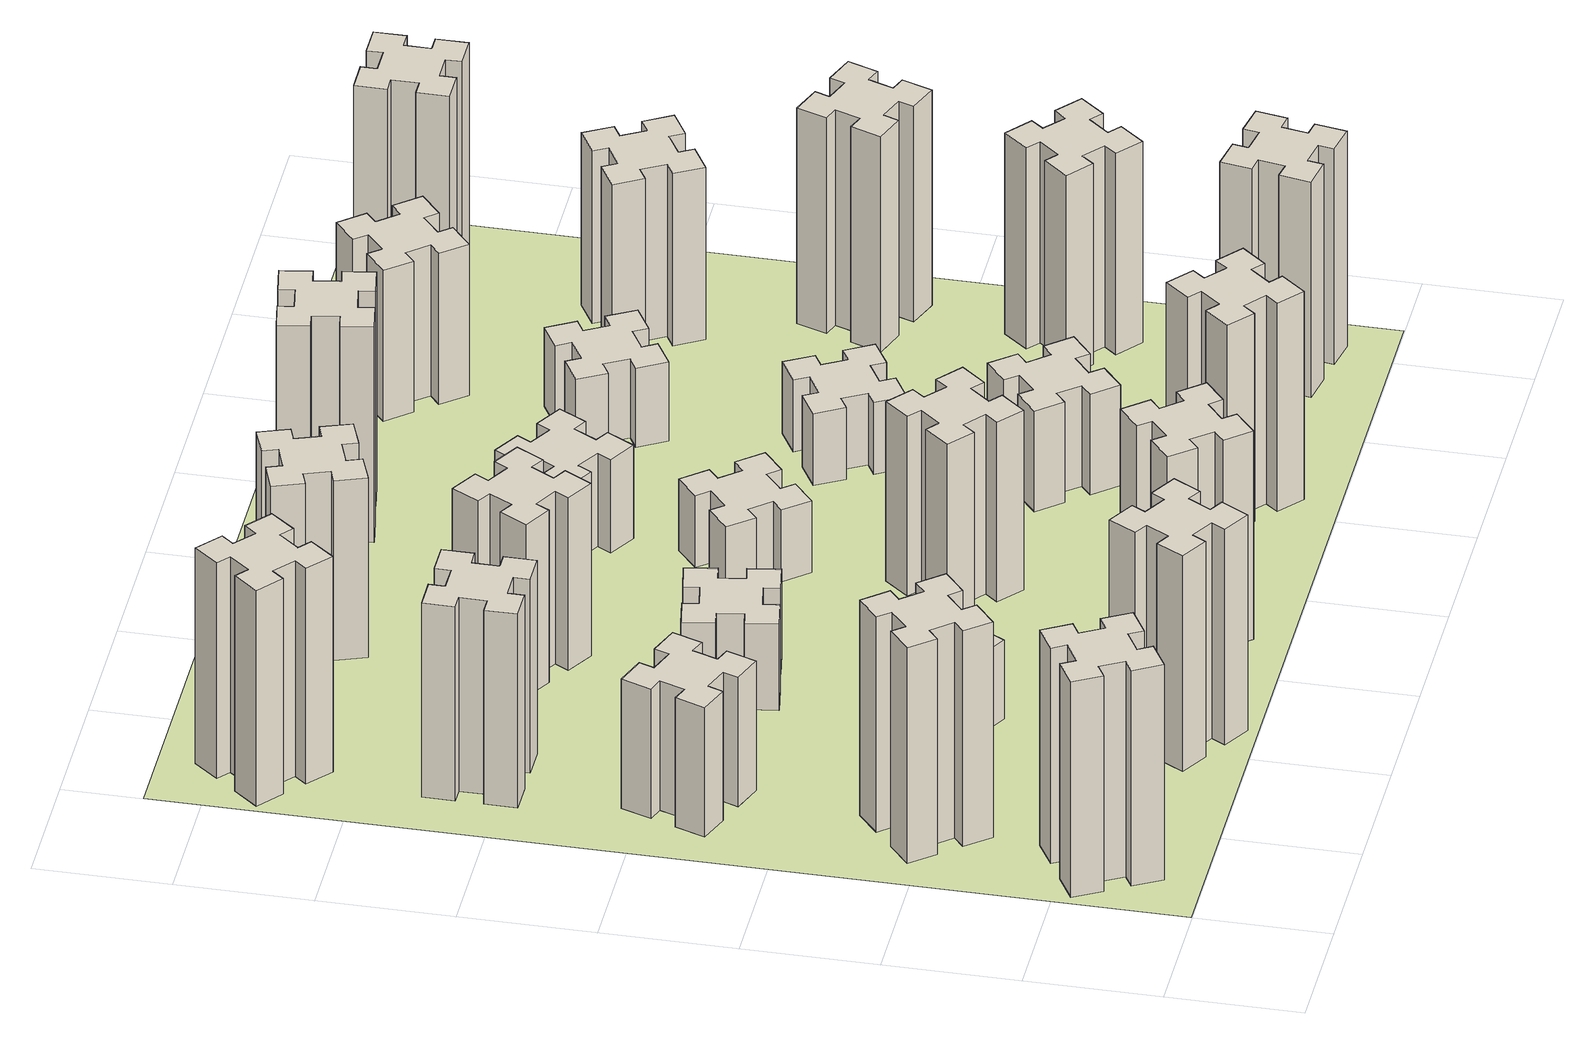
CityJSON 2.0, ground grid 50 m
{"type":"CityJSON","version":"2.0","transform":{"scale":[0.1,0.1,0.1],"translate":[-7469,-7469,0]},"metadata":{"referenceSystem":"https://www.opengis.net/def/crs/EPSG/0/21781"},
"CityObjects":{
"building1":{"type":"Building","attributes":{"class":"1000","function":"1000","usage":"1000","yearOfConstruction":2016,"roofType":"1000","measuredHeight":90,"storeysAboveGround":30,"storeysBelowGround":0},"geometry":[{"type":"Solid","lod":"1","boundaries":[[[[0,1,2,3,4,5,6,7,8,9,10,11,12,13,14,15,16,17,18,19]],[[17,16,20,21]],[[16,15,22,20]],[[15,14,23,22]],[[14,13,24,23]],[[13,12,25,24]],[[12,11,26,25]],[[11,10,27,26]],[[10,9,28,27]],[[9,8,29,28]],[[8,7,30,29]],[[7,6,31,30]],[[6,5,32,31]],[[5,4,33,32]],[[4,3,34,33]],[[3,2,35,34]],[[2,1,36,35]],[[1,0,37,36]],[[0,19,38,37]],[[19,18,39,38]],[[18,17,21,39]],[[24,25,26,27,28,29,30,31,32,33,34,35,36,37,38,39,21,20,22,23]]]]}]},
"building2":{"type":"Building","attributes":{"class":"1000","function":"1000","usage":"1000","yearOfConstruction":2016,"roofType":"1000","measuredHeight":90,"storeysAboveGround":30,"storeysBelowGround":0},"geometry":[{"type":"Solid","lod":"1","boundaries":[[[[40,41,42,43,44,45,46,47,48,49,50,51,52,53,54,55,56,57,58,59]],[[57,56,60,61]],[[56,55,62,60]],[[55,54,63,62]],[[54,53,64,63]],[[53,52,65,64]],[[52,51,66,65]],[[51,50,67,66]],[[50,49,68,67]],[[49,48,69,68]],[[48,47,70,69]],[[47,46,71,70]],[[46,45,72,71]],[[45,44,73,72]],[[44,43,74,73]],[[43,42,75,74]],[[42,41,76,75]],[[41,40,77,76]],[[40,59,78,77]],[[59,58,79,78]],[[58,57,61,79]],[[64,65,66,67,68,69,70,71,72,73,74,75,76,77,78,79,61,60,62,63]]]]}]},
"building3":{"type":"Building","attributes":{"class":"1000","function":"1000","usage":"1000","yearOfConstruction":2016,"roofType":"1000","measuredHeight":54,"storeysAboveGround":30,"storeysBelowGround":0},"geometry":[{"type":"Solid","lod":"1","boundaries":[[[[80,81,82,83,84,85,86,87,88,89,90,91,92,93,94,95,96,97,98,99]],[[97,96,100,101]],[[96,95,102,100]],[[95,94,103,102]],[[94,93,104,103]],[[93,92,105,104]],[[92,91,106,105]],[[91,90,107,106]],[[90,89,108,107]],[[89,88,109,108]],[[88,87,110,109]],[[87,86,111,110]],[[86,85,112,111]],[[85,84,113,112]],[[84,83,114,113]],[[83,82,115,114]],[[82,81,116,115]],[[81,80,117,116]],[[80,99,118,117]],[[99,98,119,118]],[[98,97,101,119]],[[104,105,106,107,108,109,110,111,112,113,114,115,116,117,118,119,101,100,102,103]]]]}]},
"building4":{"type":"Building","attributes":{"class":"1000","function":"1000","usage":"1000","yearOfConstruction":2016,"roofType":"1000","measuredHeight":81,"storeysAboveGround":30,"storeysBelowGround":0},"geometry":[{"type":"Solid","lod":"1","boundaries":[[[[120,121,122,123,124,125,126,127,128,129,130,131,132,133,134,135,136,137,138,139]],[[137,136,140,141]],[[136,135,142,140]],[[135,134,143,142]],[[134,133,144,143]],[[133,132,145,144]],[[132,131,146,145]],[[131,130,147,146]],[[130,129,148,147]],[[129,128,149,148]],[[128,127,150,149]],[[127,126,151,150]],[[126,125,152,151]],[[125,124,153,152]],[[124,123,154,153]],[[123,122,155,154]],[[122,121,156,155]],[[121,120,157,156]],[[120,139,158,157]],[[139,138,159,158]],[[138,137,141,159]],[[144,145,146,147,148,149,150,151,152,153,154,155,156,157,158,159,141,140,142,143]]]]}]},
"building5":{"type":"Building","attributes":{"class":"1000","function":"1000","usage":"1000","yearOfConstruction":2016,"roofType":"1000","measuredHeight":90,"storeysAboveGround":30,"storeysBelowGround":0},"geometry":[{"type":"Solid","lod":"1","boundaries":[[[[160,161,162,163,164,165,166,167,168,169,170,171,172,173,174,175,176,177,178,179]],[[177,176,180,181]],[[176,175,182,180]],[[175,174,183,182]],[[174,173,184,183]],[[173,172,185,184]],[[172,171,186,185]],[[171,170,187,186]],[[170,169,188,187]],[[169,168,189,188]],[[168,167,190,189]],[[167,166,191,190]],[[166,165,192,191]],[[165,164,193,192]],[[164,163,194,193]],[[163,162,195,194]],[[162,161,196,195]],[[161,160,197,196]],[[160,179,198,197]],[[179,178,199,198]],[[178,177,181,199]],[[184,185,186,187,188,189,190,191,192,193,194,195,196,197,198,199,181,180,182,183]]]]}]},
"building6":{"type":"Building","attributes":{"class":"1000","function":"1000","usage":"1000","yearOfConstruction":2016,"roofType":"1000","measuredHeight":90,"storeysAboveGround":30,"storeysBelowGround":0},"geometry":[{"type":"Solid","lod":"1","boundaries":[[[[200,201,202,203,204,205,206,207,208,209,210,211,212,213,214,215,216,217,218,219]],[[217,216,220,221]],[[216,215,222,220]],[[215,214,223,222]],[[214,213,224,223]],[[213,212,225,224]],[[212,211,226,225]],[[211,210,227,226]],[[210,209,228,227]],[[209,208,229,228]],[[208,207,230,229]],[[207,206,231,230]],[[206,205,232,231]],[[205,204,233,232]],[[204,203,234,233]],[[203,202,235,234]],[[202,201,236,235]],[[201,200,237,236]],[[200,219,238,237]],[[219,218,239,238]],[[218,217,221,239]],[[224,225,226,227,228,229,230,231,232,233,234,235,236,237,238,239,221,220,222,223]]]]}]},
"building7":{"type":"Building","attributes":{"class":"1000","function":"1000","usage":"1000","yearOfConstruction":2016,"roofType":"1000","measuredHeight":33,"storeysAboveGround":30,"storeysBelowGround":0},"geometry":[{"type":"Solid","lod":"1","boundaries":[[[[240,241,242,243,244,245,246,247,248,249,250,251,252,253,254,255,256,257,258,259]],[[257,256,260,261]],[[256,255,262,260]],[[255,254,263,262]],[[254,253,264,263]],[[253,252,265,264]],[[252,251,266,265]],[[251,250,267,266]],[[250,249,268,267]],[[249,248,269,268]],[[248,247,270,269]],[[247,246,271,270]],[[246,245,272,271]],[[245,244,273,272]],[[244,243,274,273]],[[243,242,275,274]],[[242,241,276,275]],[[241,240,277,276]],[[240,259,278,277]],[[259,258,279,278]],[[258,257,261,279]],[[264,265,266,267,268,269,270,271,272,273,274,275,276,277,278,279,261,260,262,263]]]]}]},
"building8":{"type":"Building","attributes":{"class":"1000","function":"1000","usage":"1000","yearOfConstruction":2016,"roofType":"1000","measuredHeight":36,"storeysAboveGround":30,"storeysBelowGround":0},"geometry":[{"type":"Solid","lod":"1","boundaries":[[[[280,281,282,283,284,285,286,287,288,289,290,291,292,293,294,295,296,297,298,299]],[[297,296,300,301]],[[296,295,302,300]],[[295,294,303,302]],[[294,293,304,303]],[[293,292,305,304]],[[292,291,306,305]],[[291,290,307,306]],[[290,289,308,307]],[[289,288,309,308]],[[288,287,310,309]],[[287,286,311,310]],[[286,285,312,311]],[[285,284,313,312]],[[284,283,314,313]],[[283,282,315,314]],[[282,281,316,315]],[[281,280,317,316]],[[280,299,318,317]],[[299,298,319,318]],[[298,297,301,319]],[[304,305,306,307,308,309,310,311,312,313,314,315,316,317,318,319,301,300,302,303]]]]}]},
"building9":{"type":"Building","attributes":{"class":"1000","function":"1000","usage":"1000","yearOfConstruction":2016,"roofType":"1000","measuredHeight":87,"storeysAboveGround":30,"storeysBelowGround":0},"geometry":[{"type":"Solid","lod":"1","boundaries":[[[[320,321,322,323,324,325,326,327,328,329,330,331,332,333,334,335,336,337,338,339]],[[337,336,340,341]],[[336,335,342,340]],[[335,334,343,342]],[[334,333,344,343]],[[333,332,345,344]],[[332,331,346,345]],[[331,330,347,346]],[[330,329,348,347]],[[329,328,349,348]],[[328,327,350,349]],[[327,326,351,350]],[[326,325,352,351]],[[325,324,353,352]],[[324,323,354,353]],[[323,322,355,354]],[[322,321,356,355]],[[321,320,357,356]],[[320,339,358,357]],[[339,338,359,358]],[[338,337,341,359]],[[344,345,346,347,348,349,350,351,352,353,354,355,356,357,358,359,341,340,342,343]]]]}]},
"building10":{"type":"Building","attributes":{"class":"1000","function":"1000","usage":"1000","yearOfConstruction":2016,"roofType":"1000","measuredHeight":72,"storeysAboveGround":30,"storeysBelowGround":0},"geometry":[{"type":"Solid","lod":"1","boundaries":[[[[360,361,362,363,364,365,366,367,368,369,370,371,372,373,374,375,376,377,378,379]],[[377,376,380,381]],[[376,375,382,380]],[[375,374,383,382]],[[374,373,384,383]],[[373,372,385,384]],[[372,371,386,385]],[[371,370,387,386]],[[370,369,388,387]],[[369,368,389,388]],[[368,367,390,389]],[[367,366,391,390]],[[366,365,392,391]],[[365,364,393,392]],[[364,363,394,393]],[[363,362,395,394]],[[362,361,396,395]],[[361,360,397,396]],[[360,379,398,397]],[[379,378,399,398]],[[378,377,381,399]],[[384,385,386,387,388,389,390,391,392,393,394,395,396,397,398,399,381,380,382,383]]]]}]},
"building11":{"type":"Building","attributes":{"class":"1000","function":"1000","usage":"1000","yearOfConstruction":2016,"roofType":"1000","measuredHeight":75,"storeysAboveGround":30,"storeysBelowGround":0},"geometry":[{"type":"Solid","lod":"1","boundaries":[[[[400,401,402,403,404,405,406,407,408,409,410,411,412,413,414,415,416,417,418,419]],[[417,416,420,421]],[[416,415,422,420]],[[415,414,423,422]],[[414,413,424,423]],[[413,412,425,424]],[[412,411,426,425]],[[411,410,427,426]],[[410,409,428,427]],[[409,408,429,428]],[[408,407,430,429]],[[407,406,431,430]],[[406,405,432,431]],[[405,404,433,432]],[[404,403,434,433]],[[403,402,435,434]],[[402,401,436,435]],[[401,400,437,436]],[[400,419,438,437]],[[419,418,439,438]],[[418,417,421,439]],[[424,425,426,427,428,429,430,431,432,433,434,435,436,437,438,439,421,420,422,423]]]]}]},
"building12":{"type":"Building","attributes":{"class":"1000","function":"1000","usage":"1000","yearOfConstruction":2016,"roofType":"1000","measuredHeight":75,"storeysAboveGround":30,"storeysBelowGround":0},"geometry":[{"type":"Solid","lod":"1","boundaries":[[[[440,441,442,443,444,445,446,447,448,449,450,451,452,453,454,455,456,457,458,459]],[[457,456,460,461]],[[456,455,462,460]],[[455,454,463,462]],[[454,453,464,463]],[[453,452,465,464]],[[452,451,466,465]],[[451,450,467,466]],[[450,449,468,467]],[[449,448,469,468]],[[448,447,470,469]],[[447,446,471,470]],[[446,445,472,471]],[[445,444,473,472]],[[444,443,474,473]],[[443,442,475,474]],[[442,441,476,475]],[[441,440,477,476]],[[440,459,478,477]],[[459,458,479,478]],[[458,457,461,479]],[[464,465,466,467,468,469,470,471,472,473,474,475,476,477,478,479,461,460,462,463]]]]}]},
"building13":{"type":"Building","attributes":{"class":"1000","function":"1000","usage":"1000","yearOfConstruction":2016,"roofType":"1000","measuredHeight":30,"storeysAboveGround":30,"storeysBelowGround":0},"geometry":[{"type":"Solid","lod":"1","boundaries":[[[[480,481,482,483,484,485,486,487,488,489,490,491,492,493,494,495,496,497,498,499]],[[497,496,500,501]],[[496,495,502,500]],[[495,494,503,502]],[[494,493,504,503]],[[493,492,505,504]],[[492,491,506,505]],[[491,490,507,506]],[[490,489,508,507]],[[489,488,509,508]],[[488,487,510,509]],[[487,486,511,510]],[[486,485,512,511]],[[485,484,513,512]],[[484,483,514,513]],[[483,482,515,514]],[[482,481,516,515]],[[481,480,517,516]],[[480,499,518,517]],[[499,498,519,518]],[[498,497,501,519]],[[504,505,506,507,508,509,510,511,512,513,514,515,516,517,518,519,501,500,502,503]]]]}]},
"building14":{"type":"Building","attributes":{"class":"1000","function":"1000","usage":"1000","yearOfConstruction":2016,"roofType":"1000","measuredHeight":39,"storeysAboveGround":30,"storeysBelowGround":0},"geometry":[{"type":"Solid","lod":"1","boundaries":[[[[520,521,522,523,524,525,526,527,528,529,530,531,532,533,534,535,536,537,538,539]],[[537,536,540,541]],[[536,535,542,540]],[[535,534,543,542]],[[534,533,544,543]],[[533,532,545,544]],[[532,531,546,545]],[[531,530,547,546]],[[530,529,548,547]],[[529,528,549,548]],[[528,527,550,549]],[[527,526,551,550]],[[526,525,552,551]],[[525,524,553,552]],[[524,523,554,553]],[[523,522,555,554]],[[522,521,556,555]],[[521,520,557,556]],[[520,539,558,557]],[[539,538,559,558]],[[538,537,541,559]],[[544,545,546,547,548,549,550,551,552,553,554,555,556,557,558,559,541,540,542,543]]]]}]},
"building15":{"type":"Building","attributes":{"class":"1000","function":"1000","usage":"1000","yearOfConstruction":2016,"roofType":"1000","measuredHeight":87,"storeysAboveGround":30,"storeysBelowGround":0},"geometry":[{"type":"Solid","lod":"1","boundaries":[[[[560,561,562,563,564,565,566,567,568,569,570,571,572,573,574,575,576,577,578,579]],[[577,576,580,581]],[[576,575,582,580]],[[575,574,583,582]],[[574,573,584,583]],[[573,572,585,584]],[[572,571,586,585]],[[571,570,587,586]],[[570,569,588,587]],[[569,568,589,588]],[[568,567,590,589]],[[567,566,591,590]],[[566,565,592,591]],[[565,564,593,592]],[[564,563,594,593]],[[563,562,595,594]],[[562,561,596,595]],[[561,560,597,596]],[[560,579,598,597]],[[579,578,599,598]],[[578,577,581,599]],[[584,585,586,587,588,589,590,591,592,593,594,595,596,597,598,599,581,580,582,583]]]]}]},
"building16":{"type":"Building","attributes":{"class":"1000","function":"1000","usage":"1000","yearOfConstruction":2016,"roofType":"1000","measuredHeight":90,"storeysAboveGround":30,"storeysBelowGround":0},"geometry":[{"type":"Solid","lod":"1","boundaries":[[[[600,601,602,603,604,605,606,607,608,609,610,611,612,613,614,615,616,617,618,619]],[[617,616,620,621]],[[616,615,622,620]],[[615,614,623,622]],[[614,613,624,623]],[[613,612,625,624]],[[612,611,626,625]],[[611,610,627,626]],[[610,609,628,627]],[[609,608,629,628]],[[608,607,630,629]],[[607,606,631,630]],[[606,605,632,631]],[[605,604,633,632]],[[604,603,634,633]],[[603,602,635,634]],[[602,601,636,635]],[[601,600,637,636]],[[600,619,638,637]],[[619,618,639,638]],[[618,617,621,639]],[[624,625,626,627,628,629,630,631,632,633,634,635,636,637,638,639,621,620,622,623]]]]}]},
"building17":{"type":"Building","attributes":{"class":"1000","function":"1000","usage":"1000","yearOfConstruction":2016,"roofType":"1000","measuredHeight":42,"storeysAboveGround":30,"storeysBelowGround":0},"geometry":[{"type":"Solid","lod":"1","boundaries":[[[[640,641,642,643,644,645,646,647,648,649,650,651,652,653,654,655,656,657,658,659]],[[657,656,660,661]],[[656,655,662,660]],[[655,654,663,662]],[[654,653,664,663]],[[653,652,665,664]],[[652,651,666,665]],[[651,650,667,666]],[[650,649,668,667]],[[649,648,669,668]],[[648,647,670,669]],[[647,646,671,670]],[[646,645,672,671]],[[645,644,673,672]],[[644,643,674,673]],[[643,642,675,674]],[[642,641,676,675]],[[641,640,677,676]],[[640,659,678,677]],[[659,658,679,678]],[[658,657,661,679]],[[664,665,666,667,668,669,670,671,672,673,674,675,676,677,678,679,661,660,662,663]]]]}]},
"building18":{"type":"Building","attributes":{"class":"1000","function":"1000","usage":"1000","yearOfConstruction":2016,"roofType":"1000","measuredHeight":30,"storeysAboveGround":30,"storeysBelowGround":0},"geometry":[{"type":"Solid","lod":"1","boundaries":[[[[680,681,682,683,684,685,686,687,688,689,690,691,692,693,694,695,696,697,698,699]],[[697,696,700,701]],[[696,695,702,700]],[[695,694,703,702]],[[694,693,704,703]],[[693,692,705,704]],[[692,691,706,705]],[[691,690,707,706]],[[690,689,708,707]],[[689,688,709,708]],[[688,687,710,709]],[[687,686,711,710]],[[686,685,712,711]],[[685,684,713,712]],[[684,683,714,713]],[[683,682,715,714]],[[682,681,716,715]],[[681,680,717,716]],[[680,699,718,717]],[[699,698,719,718]],[[698,697,701,719]],[[704,705,706,707,708,709,710,711,712,713,714,715,716,717,718,719,701,700,702,703]]]]}]},
"building19":{"type":"Building","attributes":{"class":"1000","function":"1000","usage":"1000","yearOfConstruction":2016,"roofType":"1000","measuredHeight":33,"storeysAboveGround":30,"storeysBelowGround":0},"geometry":[{"type":"Solid","lod":"1","boundaries":[[[[720,721,722,723,724,725,726,727,728,729,730,731,732,733,734,735,736,737,738,739]],[[737,736,740,741]],[[736,735,742,740]],[[735,734,743,742]],[[734,733,744,743]],[[733,732,745,744]],[[732,731,746,745]],[[731,730,747,746]],[[730,729,748,747]],[[729,728,749,748]],[[728,727,750,749]],[[727,726,751,750]],[[726,725,752,751]],[[725,724,753,752]],[[724,723,754,753]],[[723,722,755,754]],[[722,721,756,755]],[[721,720,757,756]],[[720,739,758,757]],[[739,738,759,758]],[[738,737,741,759]],[[744,745,746,747,748,749,750,751,752,753,754,755,756,757,758,759,741,740,742,743]]]]}]},
"building20":{"type":"Building","attributes":{"class":"1000","function":"1000","usage":"1000","yearOfConstruction":2016,"roofType":"1000","measuredHeight":90,"storeysAboveGround":30,"storeysBelowGround":0},"geometry":[{"type":"Solid","lod":"1","boundaries":[[[[760,761,762,763,764,765,766,767,768,769,770,771,772,773,774,775,776,777,778,779]],[[777,776,780,781]],[[776,775,782,780]],[[775,774,783,782]],[[774,773,784,783]],[[773,772,785,784]],[[772,771,786,785]],[[771,770,787,786]],[[770,769,788,787]],[[769,768,789,788]],[[768,767,790,789]],[[767,766,791,790]],[[766,765,792,791]],[[765,764,793,792]],[[764,763,794,793]],[[763,762,795,794]],[[762,761,796,795]],[[761,760,797,796]],[[760,779,798,797]],[[779,778,799,798]],[[778,777,781,799]],[[784,785,786,787,788,789,790,791,792,793,794,795,796,797,798,799,781,780,782,783]]]]}]},
"building21":{"type":"Building","attributes":{"class":"1000","function":"1000","usage":"1000","yearOfConstruction":2016,"roofType":"1000","measuredHeight":63,"storeysAboveGround":30,"storeysBelowGround":0},"geometry":[{"type":"Solid","lod":"1","boundaries":[[[[800,801,802,803,804,805,806,807,808,809,810,811,812,813,814,815,816,817,818,819]],[[817,816,820,821]],[[816,815,822,820]],[[815,814,823,822]],[[814,813,824,823]],[[813,812,825,824]],[[812,811,826,825]],[[811,810,827,826]],[[810,809,828,827]],[[809,808,829,828]],[[808,807,830,829]],[[807,806,831,830]],[[806,805,832,831]],[[805,804,833,832]],[[804,803,834,833]],[[803,802,835,834]],[[802,801,836,835]],[[801,800,837,836]],[[800,819,838,837]],[[819,818,839,838]],[[818,817,821,839]],[[824,825,826,827,828,829,830,831,832,833,834,835,836,837,838,839,821,820,822,823]]]]}]},
"building22":{"type":"Building","attributes":{"class":"1000","function":"1000","usage":"1000","yearOfConstruction":2016,"roofType":"1000","measuredHeight":84,"storeysAboveGround":30,"storeysBelowGround":0},"geometry":[{"type":"Solid","lod":"1","boundaries":[[[[840,841,842,843,844,845,846,847,848,849,850,851,852,853,854,855,856,857,858,859]],[[857,856,860,861]],[[856,855,862,860]],[[855,854,863,862]],[[854,853,864,863]],[[853,852,865,864]],[[852,851,866,865]],[[851,850,867,866]],[[850,849,868,867]],[[849,848,869,868]],[[848,847,870,869]],[[847,846,871,870]],[[846,845,872,871]],[[845,844,873,872]],[[844,843,874,873]],[[843,842,875,874]],[[842,841,876,875]],[[841,840,877,876]],[[840,859,878,877]],[[859,858,879,878]],[[858,857,861,879]],[[864,865,866,867,868,869,870,871,872,873,874,875,876,877,878,879,861,860,862,863]]]]}]},
"building23":{"type":"Building","attributes":{"class":"1000","function":"1000","usage":"1000","yearOfConstruction":2016,"roofType":"1000","measuredHeight":90,"storeysAboveGround":30,"storeysBelowGround":0},"geometry":[{"type":"Solid","lod":"1","boundaries":[[[[880,881,882,883,884,885,886,887,888,889,890,891,892,893,894,895,896,897,898,899]],[[897,896,900,901]],[[896,895,902,900]],[[895,894,903,902]],[[894,893,904,903]],[[893,892,905,904]],[[892,891,906,905]],[[891,890,907,906]],[[890,889,908,907]],[[889,888,909,908]],[[888,887,910,909]],[[887,886,911,910]],[[886,885,912,911]],[[885,884,913,912]],[[884,883,914,913]],[[883,882,915,914]],[[882,881,916,915]],[[881,880,917,916]],[[880,899,918,917]],[[899,898,919,918]],[[898,897,901,919]],[[904,905,906,907,908,909,910,911,912,913,914,915,916,917,918,919,901,900,902,903]]]]}]},
"building24":{"type":"Building","attributes":{"class":"1000","function":"1000","usage":"1000","yearOfConstruction":2016,"roofType":"1000","measuredHeight":72,"storeysAboveGround":30,"storeysBelowGround":0},"geometry":[{"type":"Solid","lod":"1","boundaries":[[[[920,921,922,923,924,925,926,927,928,929,930,931,932,933,934,935,936,937,938,939]],[[937,936,940,941]],[[936,935,942,940]],[[935,934,943,942]],[[934,933,944,943]],[[933,932,945,944]],[[932,931,946,945]],[[931,930,947,946]],[[930,929,948,947]],[[929,928,949,948]],[[928,927,950,949]],[[927,926,951,950]],[[926,925,952,951]],[[925,924,953,952]],[[924,923,954,953]],[[923,922,955,954]],[[922,921,956,955]],[[921,920,957,956]],[[920,939,958,957]],[[939,938,959,958]],[[938,937,941,959]],[[944,945,946,947,948,949,950,951,952,953,954,955,956,957,958,959,941,940,942,943]]]]}]},
"building25":{"type":"Building","attributes":{"class":"1000","function":"1000","usage":"1000","yearOfConstruction":2016,"roofType":"1000","measuredHeight":90,"storeysAboveGround":30,"storeysBelowGround":0},"geometry":[{"type":"Solid","lod":"1","boundaries":[[[[960,961,962,963,964,965,966,967,968,969,970,971,972,973,974,975,976,977,978,979]],[[977,976,980,981]],[[976,975,982,980]],[[975,974,983,982]],[[974,973,984,983]],[[973,972,985,984]],[[972,971,986,985]],[[971,970,987,986]],[[970,969,988,987]],[[969,968,989,988]],[[968,967,990,989]],[[967,966,991,990]],[[966,965,992,991]],[[965,964,993,992]],[[964,963,994,993]],[[963,962,995,994]],[[962,961,996,995]],[[961,960,997,996]],[[960,979,998,997]],[[979,978,999,998]],[[978,977,981,999]],[[984,985,986,987,988,989,990,991,992,993,994,995,996,997,998,999,981,980,982,983]]]]}]},
"landuse1":{"type":"LandUse","attributes":{"name":"plot1","function":"1010"},"geometry":[{"type":"MultiSurface","lod":"1","boundaries":[[[1000,1001,1002,1003]]]}]}
},
"vertices":[
[287,255,0],[374,305,0],[404,253,0],[508,313,0],[448,417,0],[396,387,0],[346,474,0],[398,504,0],[338,608,0],[234,548,0],[264,496,0],[177,446,0],[147,498,0],[43,438,0],[103,334,0],[155,364,0],[205,277,0],[153,247,0],[213,143,0],[317,203,0],[205,277,900],[153,247,900],[155,364,900],[103,334,900],[43,438,900],[147,498,900],[177,446,900],[264,496,900],[234,548,900],[338,608,900],[398,504,900],[346,474,900],[396,387,900],[448,417,900],[508,313,900],[404,253,900],[374,305,900],[287,255,900],[317,203,900],[213,143,900],
[492,1048,0],[427,1124,0],[473,1163,0],[396,1255,0],[304,1178,0],[343,1132,0],[266,1067,0],[228,1113,0],[136,1036,0],[213,944,0],[259,983,0],[323,906,0],[277,868,0],[354,776,0],[446,853,0],[408,899,0],[484,963,0],[523,917,0],[615,994,0],[538,1086,0],[484,963,900],[523,917,900],[408,899,900],[446,853,900],[354,776,900],[277,868,900],[323,906,900],[259,983,900],[213,944,900],[136,1036,900],[228,1113,900],[266,1067,900],[343,1132,900],[304,1178,900],[396,1255,900],[473,1163,900],[427,1124,900],[492,1048,900],[538,1086,900],[615,994,900],
[289,1940,0],[255,1846,0],[199,1867,0],[157,1754,0],[270,1713,0],[291,1769,0],[385,1735,0],[364,1679,0],[477,1637,0],[518,1750,0],[462,1771,0],[496,1865,0],[552,1844,0],[593,1957,0],[480,1998,0],[460,1942,0],[366,1976,0],[387,2032,0],[274,2073,0],[233,1960,0],[366,1976,540],[387,2032,540],[460,1942,540],[480,1998,540],[593,1957,540],[552,1844,540],[496,1865,540],[462,1771,540],[518,1750,540],[477,1637,540],[364,1679,540],[385,1735,540],[291,1769,540],[270,1713,540],[157,1754,540],[199,1867,540],[255,1846,540],[289,1940,540],[233,1960,540],[274,2073,540],
[485,2545,0],[485,2645,0],[545,2645,0],[545,2765,0],[425,2765,0],[425,2705,0],[325,2705,0],[325,2765,0],[205,2765,0],[205,2645,0],[265,2645,0],[265,2545,0],[205,2545,0],[205,2425,0],[325,2425,0],[325,2485,0],[425,2485,0],[425,2425,0],[545,2425,0],[545,2545,0],[425,2485,810],[425,2425,810],[325,2485,810],[325,2425,810],[205,2425,810],[205,2545,810],[265,2545,810],[265,2645,810],[205,2645,810],[205,2765,810],[325,2765,810],[325,2705,810],[425,2705,810],[425,2765,810],[545,2765,810],[545,2645,810],[485,2645,810],[485,2545,810],[545,2545,810],[545,2425,810],
[1214,346,0],[1127,396,0],[1157,448,0],[1053,508,0],[993,404,0],[1045,374,0],[995,287,0],[943,317,0],[883,213,0],[987,153,0],[1017,205,0],[1104,155,0],[1074,103,0],[1178,43,0],[1238,147,0],[1186,177,0],[1236,264,0],[1288,234,0],[1348,338,0],[1244,398,0],[1236,264,900],[1288,234,900],[1186,177,900],[1238,147,900],[1178,43,900],[1074,103,900],[1104,155,900],[1017,205,900],[987,153,900],[883,213,900],[943,317,900],[995,287,900],[1045,374,900],[993,404,900],[1053,508,900],[1157,448,900],[1127,396,900],[1214,346,900],[1244,398,900],[1348,338,900],
[384,3387,0],[308,3452,0],[346,3498,0],[254,3575,0],[177,3483,0],[223,3444,0],[159,3368,0],[113,3406,0],[36,3314,0],[128,3237,0],[166,3283,0],[243,3219,0],[204,3173,0],[296,3096,0],[373,3188,0],[327,3226,0],[392,3303,0],[438,3264,0],[515,3356,0],[423,3433,0],[392,3303,900],[438,3264,900],[327,3226,900],[373,3188,900],[296,3096,900],[204,3173,900],[243,3219,900],[166,3283,900],[128,3237,900],[36,3314,900],[113,3406,900],[159,3368,900],[223,3444,900],[177,3483,900],[254,3575,900],[346,3498,900],[308,3452,900],[384,3387,900],[423,3433,900],[515,3356,900],
[1086,1017,0],[1136,1104,0],[1188,1074,0],[1248,1178,0],[1144,1238,0],[1114,1186,0],[1027,1236,0],[1057,1288,0],[953,1348,0],[893,1244,0],[945,1214,0],[895,1127,0],[843,1157,0],[783,1053,0],[887,993,0],[917,1045,0],[1004,995,0],[974,943,0],[1078,883,0],[1138,987,0],[1004,995,330],[974,943,330],[917,1045,330],[887,993,330],[783,1053,330],[843,1157,330],[895,1127,330],[945,1214,330],[893,1244,330],[953,1348,330],[1057,1288,330],[1027,1236,330],[1114,1186,330],[1144,1238,330],[1248,1178,330],[1188,1074,330],[1136,1104,330],[1086,1017,330],[1138,987,330],[1078,883,330],
[1085,1738,0],[1184,1756,0],[1194,1697,0],[1312,1717,0],[1291,1836,0],[1232,1825,0],[1215,1924,0],[1274,1934,0],[1253,2052,0],[1135,2031,0],[1145,1972,0],[1047,1955,0],[1037,2014,0],[918,1993,0],[939,1875,0],[998,1885,0],[1016,1787,0],[957,1777,0],[977,1658,0],[1096,1679,0],[1016,1787,360],[957,1777,360],[998,1885,360],[939,1875,360],[918,1993,360],[1037,2014,360],[1047,1955,360],[1145,1972,360],[1135,2031,360],[1253,2052,360],[1274,1934,360],[1215,1924,360],[1232,1825,360],[1291,1836,360],[1312,1717,360],[1194,1697,360],[1184,1756,360],[1085,1738,360],[1096,1679,360],[977,1658,360],
[1639,343,0],[1703,266,0],[1657,228,0],[1734,136,0],[1826,213,0],[1788,259,0],[1864,323,0],[1903,277,0],[1995,354,0],[1918,446,0],[1872,408,0],[1807,484,0],[1853,523,0],[1776,615,0],[1684,538,0],[1723,492,0],[1646,427,0],[1608,473,0],[1516,396,0],[1593,304,0],[1646,427,870],[1608,473,870],[1723,492,870],[1684,538,870],[1776,615,870],[1853,523,870],[1807,484,870],[1872,408,870],[1918,446,870],[1995,354,870],[1903,277,870],[1864,323,870],[1788,259,870],[1826,213,870],[1734,136,870],[1657,228,870],[1703,266,870],[1639,343,870],[1593,304,870],[1516,396,870],
[1214,2666,0],[1127,2716,0],[1157,2768,0],[1053,2828,0],[993,2724,0],[1045,2694,0],[995,2607,0],[943,2637,0],[883,2533,0],[987,2473,0],[1017,2525,0],[1104,2475,0],[1074,2423,0],[1178,2363,0],[1238,2467,0],[1186,2497,0],[1236,2584,0],[1288,2554,0],[1348,2658,0],[1244,2718,0],[1236,2584,720],[1288,2554,720],[1186,2497,720],[1238,2467,720],[1178,2363,720],[1074,2423,720],[1104,2475,720],[1017,2525,720],[987,2473,720],[883,2533,720],[943,2637,720],[995,2607,720],[1045,2694,720],[993,2724,720],[1053,2828,720],[1157,2768,720],[1127,2716,720],[1214,2666,720],[1244,2718,720],[1348,2658,720],
[1125,3456,0],[1031,3422,0],[1010,3478,0],[897,3437,0],[939,3324,0],[995,3345,0],[1029,3251,0],[973,3230,0],[1014,3117,0],[1127,3159,0],[1106,3215,0],[1200,3249,0],[1220,3193,0],[1333,3234,0],[1292,3347,0],[1236,3326,0],[1202,3420,0],[1258,3440,0],[1217,3553,0],[1104,3512,0],[1202,3420,750],[1258,3440,750],[1236,3326,750],[1292,3347,750],[1333,3234,750],[1220,3193,750],[1200,3249,750],[1106,3215,750],[1127,3159,750],[1014,3117,750],[973,3230,750],[1029,3251,750],[995,3345,750],[939,3324,750],[897,3437,750],[1010,3478,750],[1031,3422,750],[1125,3456,750],[1104,3512,750],[1217,3553,750],
[1803,1324,0],[1739,1248,0],[1693,1286,0],[1616,1194,0],[1708,1117,0],[1746,1163,0],[1823,1099,0],[1784,1053,0],[1876,976,0],[1953,1068,0],[1907,1106,0],[1972,1183,0],[2018,1144,0],[2095,1236,0],[2003,1313,0],[1964,1267,0],[1888,1332,0],[1926,1378,0],[1834,1455,0],[1757,1363,0],[1888,1332,750],[1926,1378,750],[1964,1267,750],[2003,1313,750],[2095,1236,750],[2018,1144,750],[1972,1183,750],[1907,1106,750],[1953,1068,750],[1876,976,750],[1784,1053,750],[1823,1099,750],[1746,1163,750],[1708,1117,750],[1616,1194,750],[1693,1286,750],[1739,1248,750],[1803,1324,750],[1757,1363,750],[1834,1455,750],
[1972,1988,0],[1907,2064,0],[1953,2103,0],[1876,2195,0],[1784,2118,0],[1823,2072,0],[1746,2007,0],[1708,2053,0],[1616,1976,0],[1693,1884,0],[1739,1923,0],[1803,1846,0],[1757,1808,0],[1834,1716,0],[1926,1793,0],[1888,1839,0],[1964,1903,0],[2003,1857,0],[2095,1934,0],[2018,2026,0],[1964,1903,300],[2003,1857,300],[1888,1839,300],[1926,1793,300],[1834,1716,300],[1757,1808,300],[1803,1846,300],[1739,1923,300],[1693,1884,300],[1616,1976,300],[1708,2053,300],[1746,2007,300],[1823,2072,300],[1784,2118,300],[1876,2195,300],[1953,2103,300],[1907,2064,300],[1972,1988,300],[2018,2026,300],[2095,1934,300],
[1926,2497,0],[1976,2584,0],[2028,2554,0],[2088,2658,0],[1984,2718,0],[1954,2666,0],[1867,2716,0],[1897,2768,0],[1793,2828,0],[1733,2724,0],[1785,2694,0],[1735,2607,0],[1683,2637,0],[1623,2533,0],[1727,2473,0],[1757,2525,0],[1844,2475,0],[1814,2423,0],[1918,2363,0],[1978,2467,0],[1844,2475,390],[1814,2423,390],[1757,2525,390],[1727,2473,390],[1623,2533,390],[1683,2637,390],[1735,2607,390],[1785,2694,390],[1733,2724,390],[1793,2828,390],[1897,2768,390],[1867,2716,390],[1954,2666,390],[1984,2718,390],[2088,2658,390],[2028,2554,390],[1976,2584,390],[1926,2497,390],[1978,2467,390],[1918,2363,390],
[2486,323,0],[2563,259,0],[2524,213,0],[2616,136,0],[2693,228,0],[2647,266,0],[2712,343,0],[2758,304,0],[2835,396,0],[2743,473,0],[2704,427,0],[2628,492,0],[2666,538,0],[2574,615,0],[2497,523,0],[2543,484,0],[2479,408,0],[2433,446,0],[2356,354,0],[2448,277,0],[2479,408,870],[2433,446,870],[2543,484,870],[2497,523,870],[2574,615,870],[2666,538,870],[2628,492,870],[2704,427,870],[2743,473,870],[2835,396,870],[2758,304,870],[2712,343,870],[2647,266,870],[2693,228,870],[2616,136,870],[2524,213,870],[2563,259,870],[2486,323,870],[2448,277,870],[2356,354,870],
[1972,3405,0],[1955,3504,0],[2014,3514,0],[1993,3632,0],[1875,3611,0],[1885,3552,0],[1787,3535,0],[1777,3594,0],[1658,3573,0],[1679,3455,0],[1738,3465,0],[1756,3367,0],[1697,3357,0],[1717,3238,0],[1836,3259,0],[1825,3318,0],[1924,3336,0],[1934,3277,0],[2052,3297,0],[2031,3416,0],[1924,3336,900],[1934,3277,900],[1825,3318,900],[1836,3259,900],[1717,3238,900],[1697,3357,900],[1756,3367,900],[1738,3465,900],[1679,3455,900],[1658,3573,900],[1777,3594,900],[1787,3535,900],[1885,3552,900],[1875,3611,900],[1993,3632,900],[2014,3514,900],[1955,3504,900],[1972,3405,900],[2031,3416,900],[2052,3297,900],
[2563,1132,0],[2486,1067,0],[2448,1113,0],[2356,1036,0],[2433,944,0],[2479,983,0],[2543,906,0],[2497,868,0],[2574,776,0],[2666,853,0],[2628,899,0],[2704,963,0],[2743,917,0],[2835,994,0],[2758,1086,0],[2712,1048,0],[2647,1124,0],[2693,1163,0],[2616,1255,0],[2524,1178,0],[2647,1124,420],[2693,1163,420],[2712,1048,420],[2758,1086,420],[2835,994,420],[2743,917,420],[2704,963,420],[2628,899,420],[2666,853,420],[2574,776,420],[2497,868,420],[2543,906,420],[2479,983,420],[2433,944,420],[2356,1036,420],[2448,1113,420],[2486,1067,420],[2563,1132,420],[2524,1178,420],[2616,1255,420],
[2475,1744,0],[2525,1657,0],[2473,1627,0],[2533,1523,0],[2637,1583,0],[2607,1635,0],[2694,1685,0],[2724,1633,0],[2828,1693,0],[2768,1797,0],[2716,1767,0],[2666,1854,0],[2718,1884,0],[2658,1988,0],[2554,1928,0],[2584,1876,0],[2497,1826,0],[2467,1878,0],[2363,1818,0],[2423,1714,0],[2497,1826,300],[2467,1878,300],[2584,1876,300],[2554,1928,300],[2658,1988,300],[2718,1884,300],[2666,1854,300],[2716,1767,300],[2768,1797,300],[2828,1693,300],[2724,1633,300],[2694,1685,300],[2607,1635,300],[2637,1583,300],[2533,1523,300],[2473,1627,300],[2525,1657,300],[2475,1744,300],[2423,1714,300],[2363,1818,300],
[2607,2475,0],[2694,2525,0],[2724,2473,0],[2828,2533,0],[2768,2637,0],[2716,2607,0],[2666,2694,0],[2718,2724,0],[2658,2828,0],[2554,2768,0],[2584,2716,0],[2497,2666,0],[2467,2718,0],[2363,2658,0],[2423,2554,0],[2475,2584,0],[2525,2497,0],[2473,2467,0],[2533,2363,0],[2637,2423,0],[2525,2497,330],[2473,2467,330],[2475,2584,330],[2423,2554,330],[2363,2658,330],[2467,2718,330],[2497,2666,330],[2584,2716,330],[2554,2768,330],[2658,2828,330],[2718,2724,330],[2666,2694,330],[2716,2607,330],[2768,2637,330],[2828,2533,330],[2724,2473,330],[2694,2525,330],[2607,2475,330],[2637,2423,330],[2533,2363,330],
[3504,475,0],[3405,492,0],[3416,551,0],[3297,572,0],[3277,454,0],[3336,444,0],[3318,345,0],[3259,356,0],[3238,237,0],[3357,217,0],[3367,276,0],[3465,258,0],[3455,199,0],[3573,178,0],[3594,297,0],[3535,307,0],[3552,405,0],[3611,395,0],[3632,513,0],[3514,534,0],[3552,405,900],[3611,395,900],[3535,307,900],[3594,297,900],[3573,178,900],[3455,199,900],[3465,258,900],[3367,276,900],[3357,217,900],[3238,237,900],[3259,356,900],[3318,345,900],[3336,444,900],[3277,454,900],[3297,572,900],[3416,551,900],[3405,492,900],[3504,475,900],[3514,534,900],[3632,513,900],
[2812,3368,0],[2747,3444,0],[2793,3483,0],[2716,3575,0],[2624,3498,0],[2663,3452,0],[2586,3387,0],[2548,3433,0],[2456,3356,0],[2533,3264,0],[2579,3303,0],[2643,3226,0],[2597,3188,0],[2674,3096,0],[2766,3173,0],[2728,3219,0],[2804,3283,0],[2843,3237,0],[2935,3314,0],[2858,3406,0],[2804,3283,630],[2843,3237,630],[2728,3219,630],[2766,3173,630],[2674,3096,630],[2597,3188,630],[2643,3226,630],[2579,3303,630],[2533,3264,630],[2456,3356,630],[2548,3433,630],[2586,3387,630],[2663,3452,630],[2624,3498,630],[2716,3575,630],[2793,3483,630],[2747,3444,630],[2812,3368,630],[2858,3406,630],[2935,3314,630],
[3487,1006,0],[3552,1083,0],[3598,1044,0],[3675,1136,0],[3583,1213,0],[3544,1167,0],[3468,1232,0],[3506,1278,0],[3414,1355,0],[3337,1263,0],[3383,1224,0],[3319,1148,0],[3273,1186,0],[3196,1094,0],[3288,1017,0],[3326,1063,0],[3403,999,0],[3364,953,0],[3456,876,0],[3533,968,0],[3403,999,840],[3364,953,840],[3326,1063,840],[3288,1017,840],[3196,1094,840],[3273,1186,840],[3319,1148,840],[3383,1224,840],[3337,1263,840],[3414,1355,840],[3506,1278,840],[3468,1232,840],[3544,1167,840],[3583,1213,840],[3675,1136,840],[3598,1044,840],[3552,1083,840],[3487,1006,840],[3533,968,840],[3456,876,840],
[3520,1942,0],[3426,1976,0],[3447,2032,0],[3334,2073,0],[3293,1960,0],[3349,1940,0],[3315,1846,0],[3259,1867,0],[3217,1754,0],[3330,1713,0],[3351,1769,0],[3445,1735,0],[3424,1679,0],[3537,1637,0],[3578,1750,0],[3522,1771,0],[3556,1865,0],[3612,1844,0],[3653,1957,0],[3540,1998,0],[3556,1865,900],[3612,1844,900],[3522,1771,900],[3578,1750,900],[3537,1637,900],[3424,1679,900],[3445,1735,900],[3351,1769,900],[3330,1713,900],[3217,1754,900],[3259,1867,900],[3315,1846,900],[3349,1940,900],[3293,1960,900],[3334,2073,900],[3447,2032,900],[3426,1976,900],[3520,1942,900],[3540,1998,900],[3653,1957,900],
[3247,2475,0],[3334,2525,0],[3364,2473,0],[3468,2533,0],[3408,2637,0],[3356,2607,0],[3306,2694,0],[3358,2724,0],[3298,2828,0],[3194,2768,0],[3224,2716,0],[3137,2666,0],[3107,2718,0],[3003,2658,0],[3063,2554,0],[3115,2584,0],[3165,2497,0],[3113,2467,0],[3173,2363,0],[3277,2423,0],[3165,2497,720],[3113,2467,720],[3115,2584,720],[3063,2554,720],[3003,2658,720],[3107,2718,720],[3137,2666,720],[3224,2716,720],[3194,2768,720],[3298,2828,720],[3358,2724,720],[3306,2694,720],[3356,2607,720],[3408,2637,720],[3468,2533,720],[3364,2473,720],[3334,2525,720],[3247,2475,720],[3277,2423,720],[3173,2363,720],
[3285,3325,0],[3385,3325,0],[3385,3265,0],[3505,3265,0],[3505,3385,0],[3445,3385,0],[3445,3485,0],[3505,3485,0],[3505,3605,0],[3385,3605,0],[3385,3545,0],[3285,3545,0],[3285,3605,0],[3165,3605,0],[3165,3485,0],[3225,3485,0],[3225,3385,0],[3165,3385,0],[3165,3265,0],[3285,3265,0],[3225,3385,900],[3165,3385,900],[3225,3485,900],[3165,3485,900],[3165,3605,900],[3285,3605,900],[3285,3545,900],[3385,3545,900],[3385,3605,900],[3505,3605,900],[3505,3485,900],[3445,3485,900],[3445,3385,900],[3505,3385,900],[3505,3265,900],[3385,3265,900],[3385,3325,900],[3285,3325,900],[3285,3265,900],[3165,3265,900],
[5,3705,0],[3705,3705,0],[3705,5,0],[5,5,0]
]}
